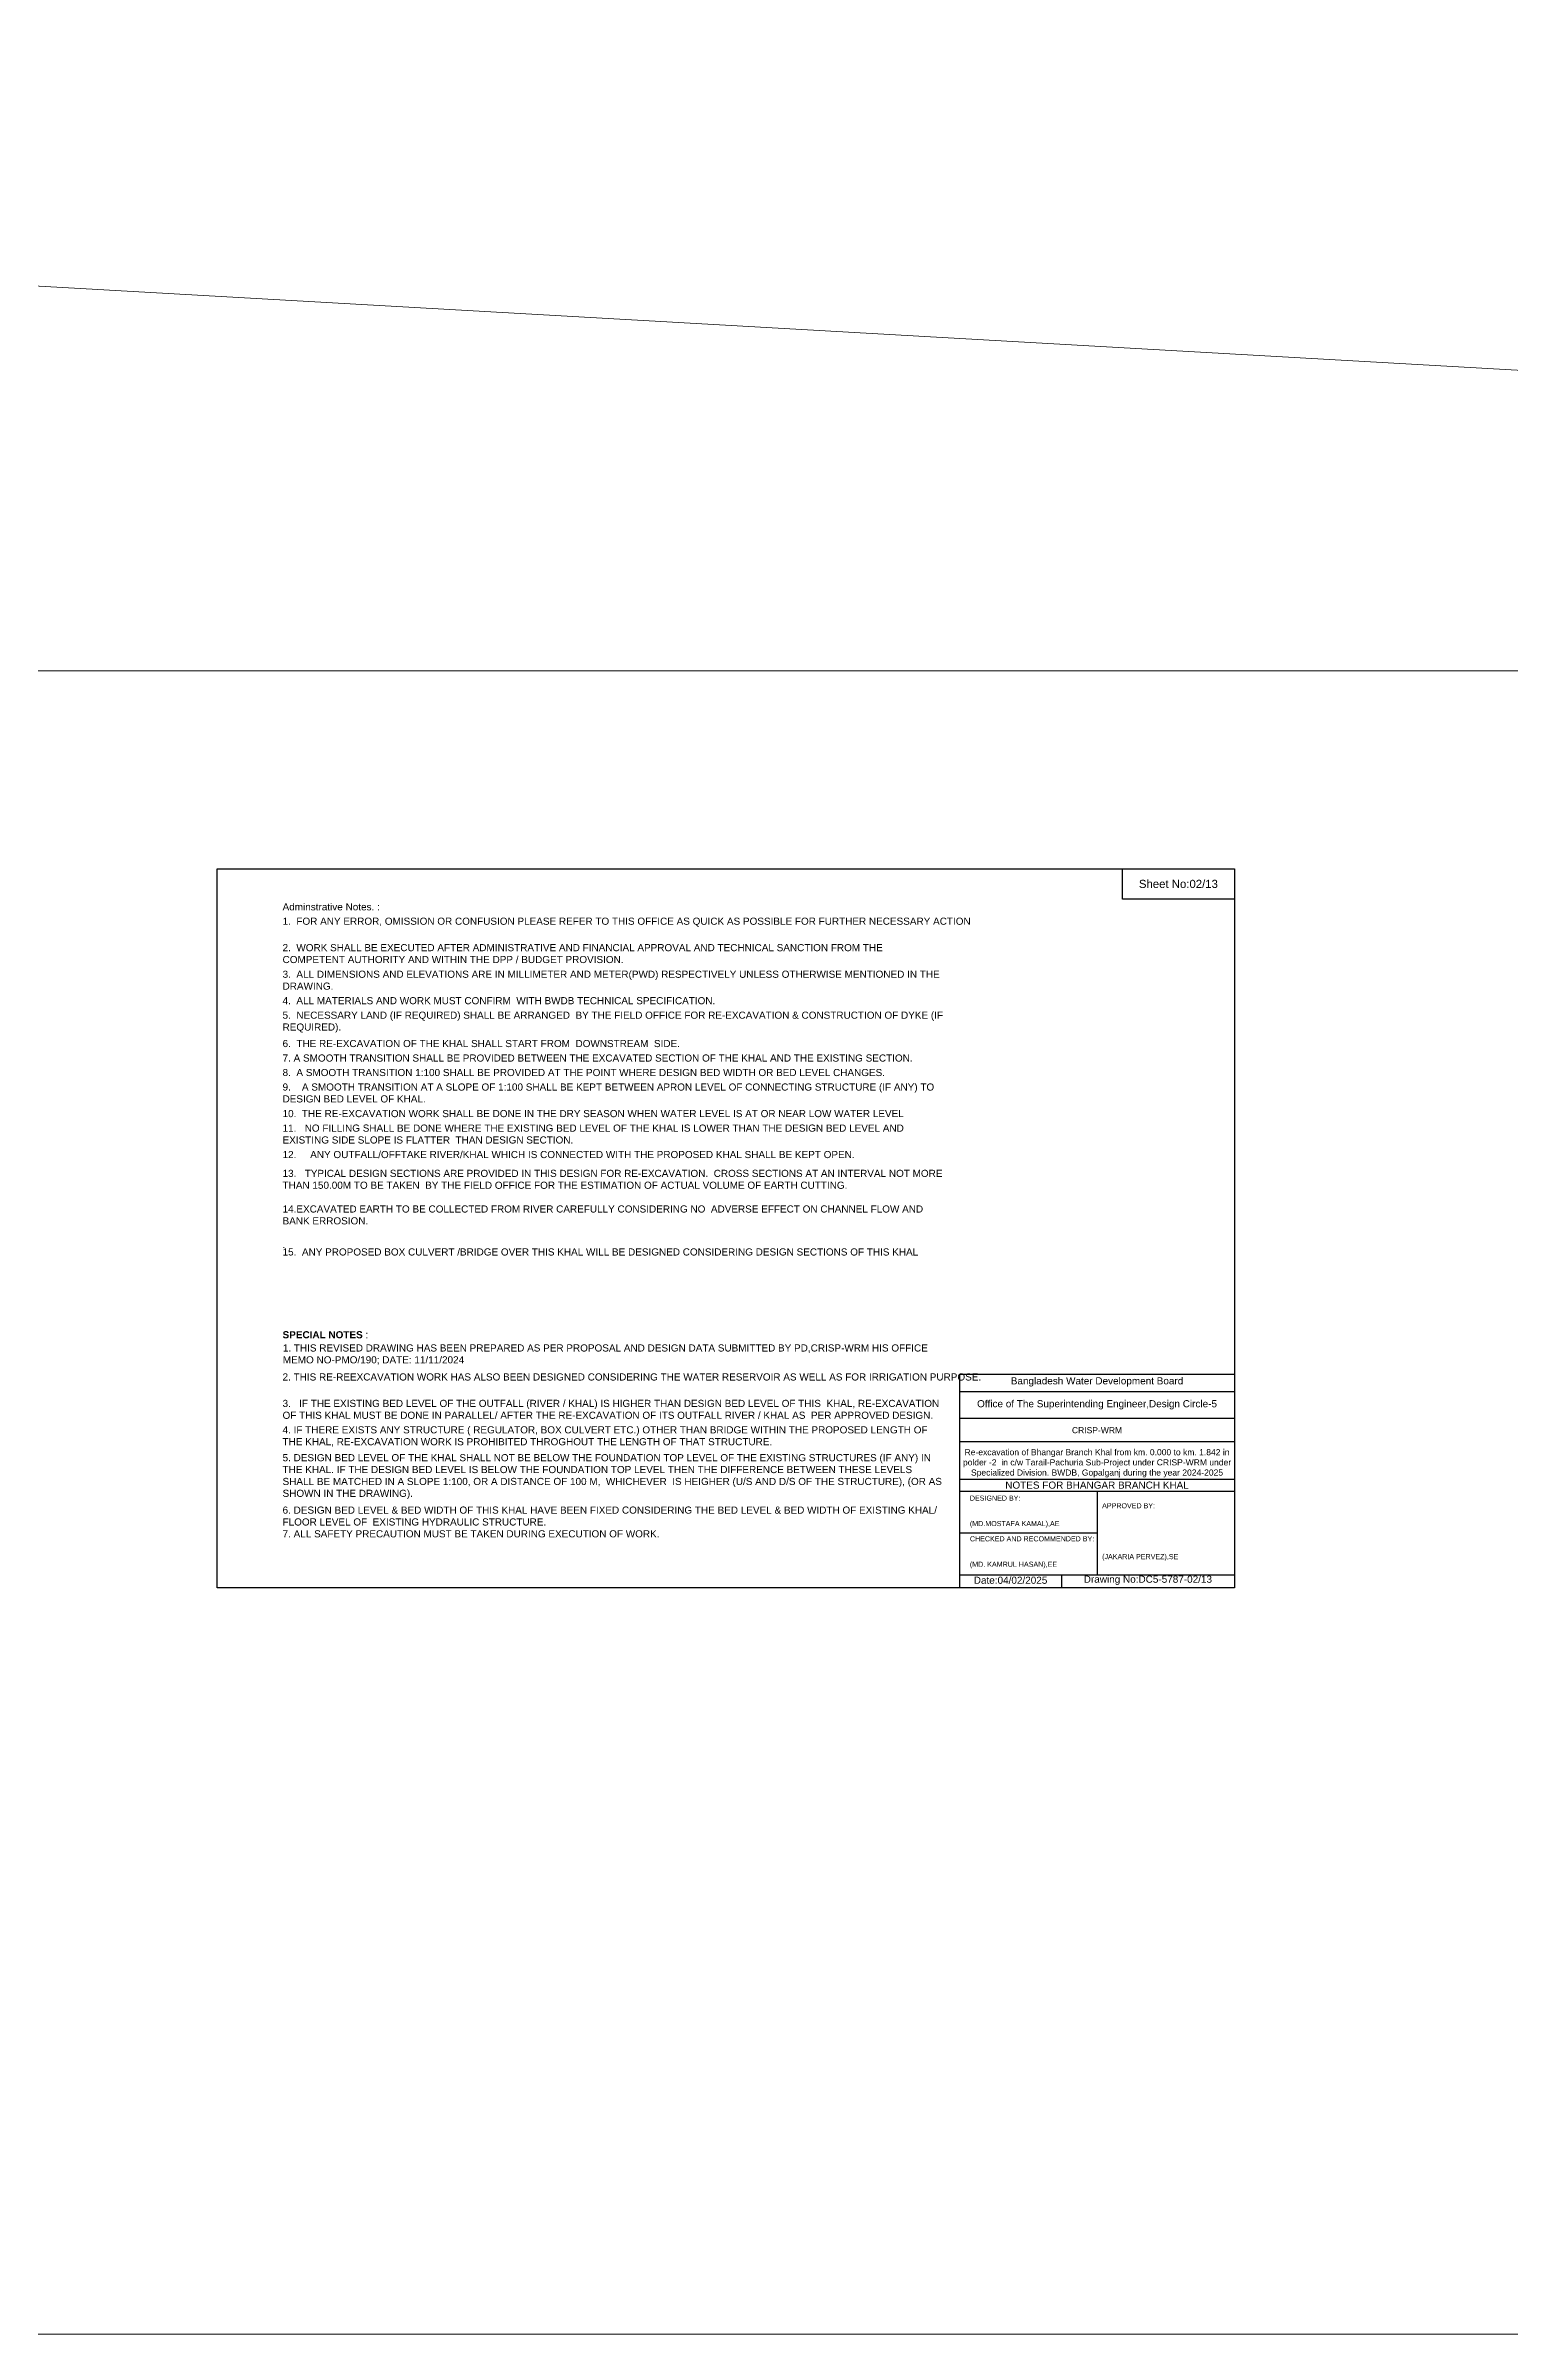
# Model space of a CAD drawing. Header units: inches. Extents: x 85948 to 293477, y -21150 to 8018.
# Drawn here: x 240290 to 251806, y -21150 to -3153 of the extents above; entities that cross this region are included whole.
import ezdxf

# ---------------------------------------------------------------- set-up
doc = ezdxf.new("R2010")
doc.units = ezdxf.units.IN
doc.header["$LTSCALE"] = 7
doc.header["$MEASUREMENT"] = 0
doc.layers.add('Cross Section Labels', color=7, linetype='Continuous', lineweight=9)
doc.styles.get("Standard").update_dxf_attribs({"font": 'arial.ttf'})

msp = doc.modelspace()

# ---------------------------------------------------------------- linework, layer by layer
for points in [[(241637, -9625), (249637, -9625), (249637, -15281), (241637, -15281)], [(248757, -9625), (249637, -9625), (249637, -9865), (248757, -9865)]]:
    msp.add_lwpolyline(points, close=True)
for points in [[(247477, -15281), (247477, -13601), (249637, -13601)], [(247477, -13737), (249637, -13737)], [(247477, -13945), (249637, -13945)], [(247477, -14129), (249637, -14129)], [(247477, -14425), (249637, -14425)], [(247477, -14521), (249637, -14521)], [(248557, -14521), (248557, -15177)], [(247477, -14849), (248557, -14849)], [(247477, -15177), (249637, -15177)], [(248277, -15177), (248277, -15281)]]:
    msp.add_lwpolyline(points)
at = {"layer": 'Cross Section Labels'}
for p, q in [((206958, -3153), (293477, -8070)), ((87937, -8070), (293477, -8070)), ((293477, -21150), (85948, -21150))]:
    msp.add_line(p, q, dxfattribs=at)

# ---------------------------------------------------------------- texts
at = {"attachment_point": 5}
for s, insert, char_height in [('Sheet No:02/13', (249197, -9745), 64), ('Bangladesh Water Development Board', (248557, -13661), 56), ('Office of The Superintending Engineer,Design Circle-5', (248557, -13841), 56)]:
    msp.add_mtext(s, dxfattribs=dict(at, insert=insert, char_height=char_height))
for s, insert, char_height, width, attachment_point in [('Adminstrative Notes. :', (242152, -9897), 56, 5200, 1), ('1.  FOR ANY ERROR, OMISSION OR CONFUSION PLEASE REFER TO THIS OFFICE AS QUICK AS POSSIBLE FOR FURTHER NECESSARY ACTION', (242152, -10010), 56, 5200, 1), ('2.  WORK SHALL BE EXECUTED AFTER ADMINISTRATIVE AND FINANCIAL APPROVAL AND TECHNICAL SANCTION FROM THE COMPETENT AUTHORITY AND WITHIN THE DPP / BUDGET PROVISION. ', (242152, -10218), 56, 5200, 1), ('3.  ALL DIMENSIONS AND ELEVATIONS ARE IN MILLIMETER AND METER(PWD) RESPECTIVELY UNLESS OTHERWISE MENTIONED IN THE DRAWING.', (242152, -10427), 56, 5200, 1), ('4.  ALL MATERIALS AND WORK MUST CONFIRM  WITH BWDB TECHNICAL SPECIFICATION.', (242152, -10635), 56, 5200, 1), ('5.  NECESSARY LAND (IF REQUIRED) SHALL BE ARRANGED  BY THE FIELD OFFICE FOR RE-EXCAVATION & CONSTRUCTION OF DYKE (IF REQUIRED).', (242152, -10749), 56, 5200, 1), ('6.  THE RE-EXCAVATION OF THE KHAL SHALL START FROM  DOWNSTREAM  SIDE.', (242152, -10972), 56, 5200, 1), ('7. A SMOOTH TRANSITION SHALL BE PROVIDED BETWEEN THE EXCAVATED SECTION OF THE KHAL AND THE EXISTING SECTION.', (242152, -11086), 56, 5200, 1), ('8.  A SMOOTH TRANSITION 1:100 SHALL BE PROVIDED AT THE POINT WHERE DESIGN BED WIDTH OR BED LEVEL CHANGES.', (242152, -11200), 56, 5200, 1), ('9.    A SMOOTH TRANSITION AT A SLOPE OF 1:100 SHALL BE KEPT BETWEEN APRON LEVEL OF CONNECTING STRUCTURE (IF ANY) TO DESIGN BED LEVEL OF KHAL.', (242152, -11314), 56, 5200, 1), ('10.  THE RE-EXCAVATION WORK SHALL BE DONE IN THE DRY SEASON WHEN WATER LEVEL IS AT OR NEAR LOW WATER LEVEL', (242152, -11523), 56, 5200, 1), ('11.   NO FILLING SHALL BE DONE WHERE THE EXISTING BED LEVEL OF THE KHAL IS LOWER THAN THE DESIGN BED LEVEL AND EXISTING SIDE SLOPE IS FLATTER  THAN DESIGN SECTION.', (242152, -11637), 56, 5200, 1), ('12.     ANY OUTFALL/OFFTAKE RIVER/KHAL WHICH IS CONNECTED WITH THE PROPOSED KHAL SHALL BE KEPT OPEN.', (242152, -11845), 56, 5200, 1), ('13.   TYPICAL DESIGN SECTIONS ARE PROVIDED IN THIS DESIGN FOR RE-EXCAVATION.  CROSS SECTIONS AT AN INTERVAL NOT MORE THAN 150.00M TO BE TAKEN  BY THE FIELD OFFICE FOR THE ESTIMATION OF ACTUAL VOLUME OF EARTH CUTTING. ^J^J14.EXCAVATED EARTH TO BE COLLECTED FROM RIVER CAREFULLY CONSIDERING NO  ADVERSE EFFECT ON CHANNEL FLOW AND BANK ERROSION.^J^J.', (242152, -11993), 56, 5200, 1), ('15.  ANY PROPOSED BOX CULVERT /BRIDGE OVER THIS KHAL WILL BE DESIGNED CONSIDERING DESIGN SECTIONS OF THIS KHAL', (242152, -12611), 56, 5200, 1), ('{\\fArial|b1|i0|c0|p34;SPECIAL NOTES} :', (242152, -13262), 56, 5200, 1), ('1. THIS REVISED DRAWING HAS BEEN PREPARED AS PER PROPOSAL AND DESIGN DATA SUBMITTED BY PD,CRISP-WRM HIS OFFICE MEMO NO-PMO/190; DATE: 11/11/2024', (242154, -13366), 56, 5200, 1), ('2. THIS RE-REEXCAVATION WORK HAS ALSO BEEN DESIGNED CONSIDERING THE WATER RESERVOIR AS WELL AS FOR IRRIGATION PURPOSE.  ', (242152, -13594), 56, 5200, 1), ('3.   IF THE EXISTING BED LEVEL OF THE OUTFALL (RIVER / KHAL) IS HIGHER THAN DESIGN BED LEVEL OF THIS  KHAL, RE-EXCAVATION OF THIS KHAL MUST BE DONE IN PARALLEL/ AFTER THE RE-EXCAVATION OF ITS OUTFALL RIVER / KHAL AS  PER APPROVED DESIGN.^J', (242152, -13802), 56, 5200, 1), ('4. IF THERE EXISTS ANY STRUCTURE ( REGULATOR, BOX CULVERT ETC.) OTHER THAN BRIDGE WITHIN THE PROPOSED LENGTH OF THE KHAL, RE-EXCAVATION WORK IS PROHIBITED THROGHOUT THE LENGTH OF THAT STRUCTURE.', (242152, -14010), 56, 5200, 1), ('CRISP-WRM', (248557, -14041), 48, 2240, 5), ('Re-excavation of Bhangar Branch Khal from km. 0.000 to km. 1.842 in polder -2  in c/w Tarail-Pachuria Sub-Project under CRISP-WRM under Specialized Division. BWDB, Gopalganj during the year 2024-2025', (248557, -14301), 48, 2160, 5), ('5. DESIGN BED LEVEL OF THE KHAL SHALL NOT BE BELOW THE FOUNDATION TOP LEVEL OF THE EXISTING STRUCTURES (IF ANY) IN THE KHAL. IF THE DESIGN BED LEVEL IS BELOW THE FOUNDATION TOP LEVEL THEN THE DIFFERENCE BETWEEN THESE LEVELS SHALL BE MATCHED IN A SLOPE 1:100, OR A DISTANCE OF 100 M,  WHICHEVER  IS HEIGHER (U/S AND D/S OF THE STRUCTURE), (OR AS SHOWN IN THE DRAWING).^J', (242152, -14229), 56, 5200, 1), ('DESIGNED BY:^J^J^J(MD.MOSTAFA KAMAL),AE', (247557, -14681), 40, 1120, 4), ('NOTES FOR BHANGAR BRANCH KHAL', (248557, -14473), 56, 2240, 5), ('6. DESIGN BED LEVEL & BED WIDTH OF THIS KHAL HAVE BEEN FIXED CONSIDERING THE BED LEVEL & BED WIDTH OF EXISTING KHAL/ FLOOR LEVEL OF  EXISTING HYDRAULIC STRUCTURE.\\P7. ALL SAFETY PRECAUTION MUST BE TAKEN DURING EXECUTION OF WORK.', (242152, -14641), 56, 5200, 1), ('APPROVED BY:^J^J^J^J^J^J(JAKARIA PERVEZ),SE', (248597, -14841), 40, 1120, 4), ('CHECKED AND RECOMMENDED BY:^J^J^J(MD. KAMRUL HASAN),EE', (247557, -15001), 40, 1120, 4), ('Date:04/02/2025', (247877, -15221), 56, 1120, 5), ('Drawing No:DC5-5787-02/13', (248957, -15221), 56, 1760, 5)]:
    msp.add_mtext(s, dxfattribs=dict(insert=insert, char_height=char_height, width=width, attachment_point=attachment_point))

doc.saveas('drawing.dxf')
